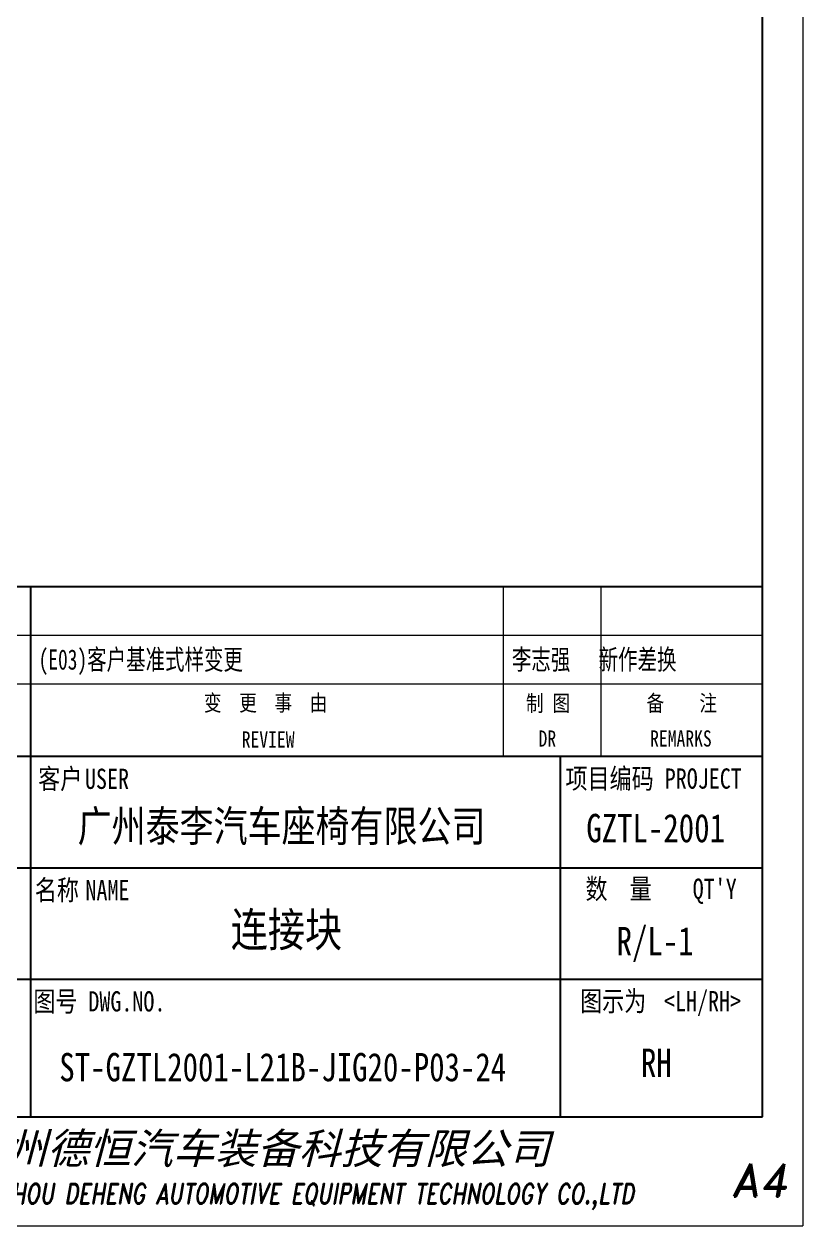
# Model space of a CAD drawing. Header units: millimetres. Extents: x -135448 to 104182, y -50696 to 70200.
# Drawn here: x -133824.3 to -133728.1, y 69196.5 to 69345 of the extents above; entities that cross this region are included whole.
import ezdxf
from ezdxf.enums import TextEntityAlignment as Align

# ---------------------------------------------------------------- set-up
doc = ezdxf.new("R2010")
doc.units = ezdxf.units.MM
doc.header["$LTSCALE"] = 0.5
for name, color, linetype in [('图\\M+19E79\\M+195B6\\M+18E9A', 7, 'Continuous'), ('图号', 7, 'Continuous'), ('图名', 7, 'Continuous'), ('数量', 7, 'Continuous')]:
    doc.layers.add(name, color=color, linetype=linetype)
doc.layers.add('图框', color=7, linetype='Continuous', lineweight=18)
doc.layers.add('打印-禁用', color=7, linetype='Continuous', lineweight=15, plot=False)
doc.styles.add('STYLE1', font='')
doc.styles.add('国标', font='simfang.ttf', dxfattribs={"width": 0.8})
doc.styles.add('标题\\M+18E9A', font='romand.shx', dxfattribs={"oblique": 10, "bigfont": 'bigfont.shx'})
doc.styles.get('STYLE1').set_extended_font_data('SimSun')

# ---------------------------------------------------------------- blocks, each defined once
blk = doc.blocks.new('GZDEH零件A4图框V01版')
at = {"layer": '图\\M+19E79\\M+195B6\\M+18E9A', "linetype": 'Continuous'}
for p, q in [((205, 13.5), (205, 292)), ((205, 13.5), (205, 97)), ((90, 79), (205, 79)), ((25, 13.5), (205, 13.5))]:
    blk.add_line(p, q, dxfattribs=at)
at = {"layer": '图\\M+19E79\\M+195B6\\M+18E9A', "color": 9}
for p, q in [((114.5, 79), (114.5, 13.5)), ((205, 58), (25, 58)), ((114.5, 58), (114.5, 13.5)), ((180, 58), (180, 13.5)), ((25, 44.25), (205, 44.25)), ((25, 30.5), (205, 30.5))]:
    blk.add_line(p, q, dxfattribs=at)
at = {"layer": '图框', "color": 9}
for p, q in [((173, 58), (173, 79)), ((185, 79), (185, 58)), ((90, 73), (205, 73)), ((90, 67), (205, 67))]:
    blk.add_line(p, q, dxfattribs=at)
at = {"layer": '打印-禁用', "linetype": 'Continuous'}
for p in [(210, 297), (0, 0)]:
    blk.add_line(p, (210, 0), dxfattribs=at)
at = {"layer": '图\\M+19E79\\M+195B6\\M+18E9A', "color": 9, "style": '国标', "width": 0.8}
for s, p in [('客户', (118.19, 54)), ('USER', (123.97, 54))]:
    blk.add_text(s, height=2.5, dxfattribs=at).set_placement(p, align=Align.CENTER)
for s, p in [('项目编码 PROJECT', (180.64, 54.03)), ('名称\u3000', (115.05, 40.25)), ('数  量', (183.12, 40.41)), ('NAME', (121.31, 40.25)), ("QT'Y ", (196.37, 40.41)), ('图号', (114.87, 26.5)), ('DWG.NO.', (121.67, 26.5)), ('图示为', (182.45, 26.53)), ('<LH/RH>', (192.82, 26.53))]:
    blk.add_text(s, height=2.5, dxfattribs=at).set_placement(p)
at = {"layer": '图\\M+19E79\\M+195B6\\M+18E9A', "color": 7, "lineweight": -3, "style": 'STYLE1', "oblique": 15}
blk.add_text('广州德恒汽车装备科技有限公司', height=3.8, dxfattribs=at).set_placement((106.21, 7.68))
at = {"layer": '图\\M+19E79\\M+195B6\\M+18E9A', "color": 7, "style": '标题\\M+18E9A', "oblique": 10}
blk.add_text('A4', height=4, dxfattribs=at).set_placement((204.57, 5.66), align=Align.MIDDLE)
at = {"layer": '图\\M+19E79\\M+195B6\\M+18E9A', "color": 7, "style": '标题\\M+18E9A', "oblique": 10, "width": 0.75}
blk.add_text('GUANGZHOU DEHENG AUTOMOTIVE EQUIPMENT TECHNOLOGY CO.,LTD ', height=2.5, dxfattribs=at).set_placement((146.18, 3.62), align=Align.MIDDLE)
at = {"layer": '图框', "color": 9, "style": '国标', "width": 0.8}
for s, p in [('变  更  事  由', (143.58, 63.63)), ('REVIEW', (143.89, 59.11))]:
    blk.add_text(s, height=2, dxfattribs=at).set_placement(p, align=Align.CENTER)
for s, p in [('制 图', (178.49, 64.61)), ('备    注', (195.02, 64.64)), ('DR', (178.4, 60.22)), ('REMARKS', (194.91, 60.23))]:
    blk.add_text(s, height=2, dxfattribs=at).set_placement(p, align=Align.MIDDLE)
blk = doc.blocks.new('DEH A4')
at = {"layer": '图框'}
blk.add_blockref('GZDEH零件A4图框V01版', (0, 0), dxfattribs=at)

msp = doc.modelspace()

# ---------------------------------------------------------------- block references
at = {"layer": '图框'}
msp.add_blockref('DEH A4', (-133938.058, 69196.548), dxfattribs=at)

# ---------------------------------------------------------------- texts
at = {"layer": '图\\M+19E79\\M+195B6\\M+18E9A', "color": 3, "style": '国标'}
for s, height, width, p in [('(E03)客户基准式样变更', 2.5, 0.705904, (-133822.54, 69265.285)), ('李志强', 2.5, 0.705904, (-133764.04, 69265.285)), ('新作差换', 2.5, 0.705904, (-133753.32, 69265.285)), ('广州泰李汽车座椅有限公司', 3.85, 0.8, (-133817.713, 69244.029)), ('GZTL-2001', 3.5, 0.8, (-133754.841, 69243.958))]:
    msp.add_text(s, height=height, dxfattribs=dict(at, width=width)).set_placement(p)
at = {"layer": '图\\M+19E79\\M+195B6\\M+18E9A', "color": 3, "style": '国标', "width": 0.8}
msp.add_text('RH', height=3.5, dxfattribs=at).set_placement((-133746.186, 69214.965), align=Align.CENTER)
at = {"layer": '图号', "color": 3, "style": '国标', "width": 0.8}
msp.add_text('ST-GZTL2001-L21B-JIG20-P03-24', height=3.5, dxfattribs=at).set_placement((-133819.978, 69214.422))
at = {"layer": '图名', "color": 3, "style": '国标', "width": 0.8}
msp.add_text('连接块', height=4.2, dxfattribs=at).set_placement((-133791.906, 69231.062), align=Align.CENTER)
at = {"layer": '数量', "color": 3, "style": '国标', "width": 0.8}
msp.add_text('R/L-1', height=3.5, dxfattribs=at).set_placement((-133746.34, 69229.997), align=Align.CENTER)

doc.saveas('drawing.dxf')
